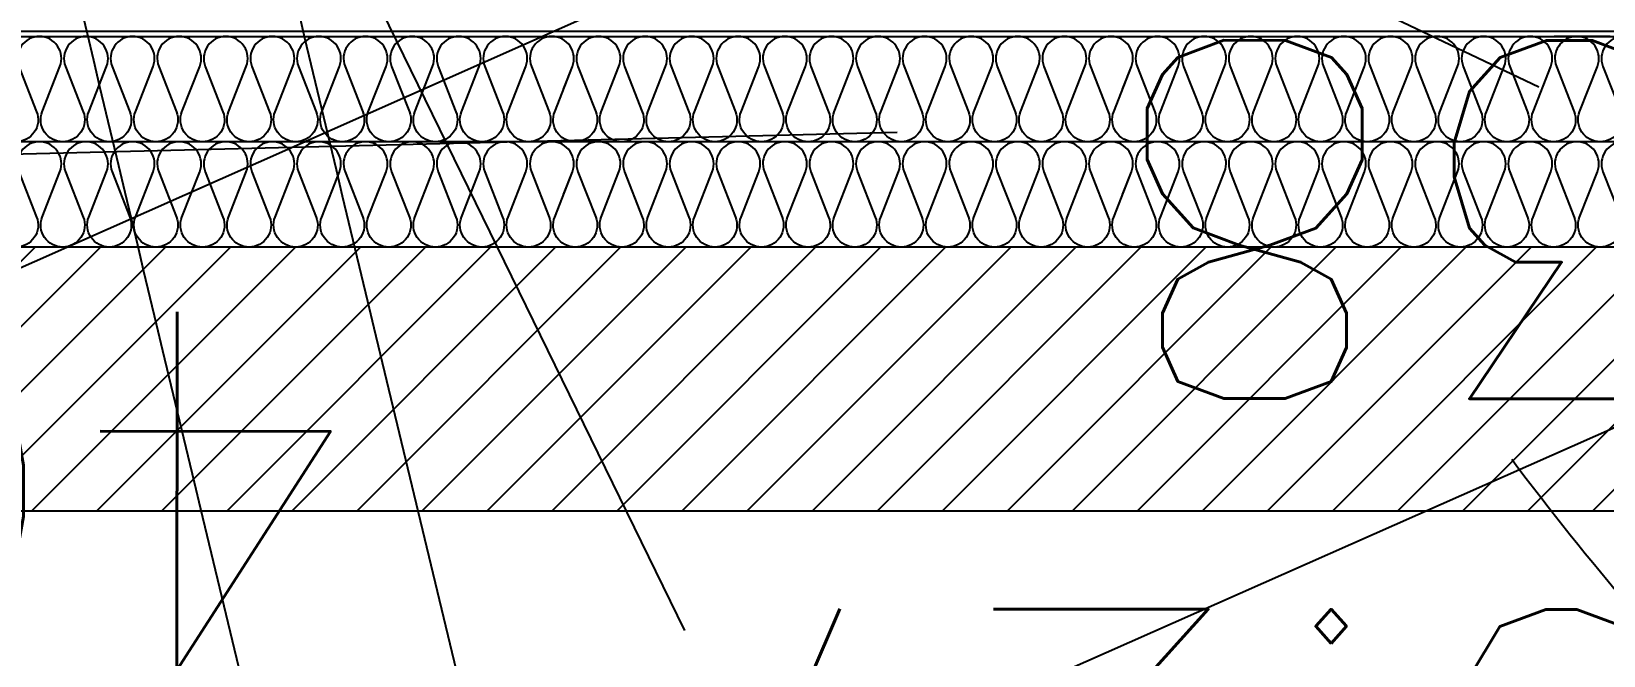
# Model space of a CAD drawing. Extents: x -594 to 29166, y -5797 to 14313.
# Drawn here: x 13388.5 to 13537.7, y 3551.9 to 3611.2 of the extents above; entities that cross this region are included whole.
import ezdxf
from ezdxf.enums import TextEntityAlignment as Align
from ezdxf.lldxf.tags import DXFTag

# ---------------------------------------------------------------- set-up
doc = ezdxf.new("R2010")
doc.units = 0
doc.linetypes.add('Style de ligne -1', pattern=[0.41664, 0.20828, -0.20836])
doc.linetypes.add('Style de ligne -15', pattern=[2.0832800000000002, 1.25, -0.41656, 0.1388600000000001, -0.2778600000000001])
doc.layers.get('0').update_dxf_attribs({"color": 252})
for name, color, linetype in [('A SITE', 252, 'Continuous'), ('B GÈnÈral_Hatch', 252, 'Continuous'), ('B Général', 252, 'Continuous'), ('Fond topo - TAL', 252, 'Continuous'), ('Fond topo - VEG', 252, 'Continuous'), ('Fond topo - Z_500', 252, 'Continuous'), ('prlm-VRD', 252, 'Continuous'), ('SA - béton balayé', 252, 'Continuous'), ('SA - EBC', 252, 'Continuous')]:
    doc.layers.add(name, color=color, linetype=linetype)
for name, color, linetype, plot in [('Fond topo - N', 252, 'Continuous', False), ('Fond topo - NCACHE', 252, 'Continuous', False), ('Fond topo - ZCACHE', 252, 'Continuous', False)]:
    doc.layers.add(name, color=color, linetype=linetype, plot=plot)
doc.layers.add('Fond topo - P', color=252, linetype='Continuous', lineweight=50)
doc.layers.add('Fond topo - VOI', color=252, linetype='Continuous', lineweight=25)
doc.styles.add('SIMPLEX', font='simplex_.ttf', dxfattribs={"height": 1.25})
tags = doc.linetypes.add('L16', pattern=[0.37500001490116125, 0.300000011920929, -0.07500000298023224]).pattern_tags.tags
tags[6:7] = [DXFTag(74, 4), DXFTag(75, 0), DXFTag(340, '0'), DXFTag(46, 0.0), DXFTag(50, 0.0), DXFTag(44, 0.0), DXFTag(45, 0.0)]
tags[4:5] = [DXFTag(74, 4), DXFTag(75, 0), DXFTag(340, '0'), DXFTag(46, 0.0), DXFTag(50, 0.0), DXFTag(44, 0.0), DXFTag(45, 0.0)]
tags = doc.linetypes.add('L8', pattern=[0.22500000894069674, 0.1500000059604645, -0.07500000298023224]).pattern_tags.tags
tags[6:7] = [DXFTag(74, 4), DXFTag(75, 0), DXFTag(340, '0'), DXFTag(46, 0.0), DXFTag(50, 0.0), DXFTag(44, 0.0), DXFTag(45, 0.0)]
tags[4:5] = [DXFTag(74, 4), DXFTag(75, 0), DXFTag(340, '0'), DXFTag(46, 0.0), DXFTag(50, 0.0), DXFTag(44, 0.0), DXFTag(45, 0.0)]

# ---------------------------------------------------------------- blocks, each defined once
blk = doc.blocks.new('B n0.Groupe-151-1')
at = {"layer": 'B Général'}
for p, q in [((124015.600811414, -122356.5256185741), (123609.0800127896, -122356.5256185741)), ((124015.600811414, -122357.0256185741), (123609.0800127896, -122357.0256185741))]:
    blk.add_line(p, q, dxfattribs=at)
at = {"layer": 'B Général', "linetype": 'Style de ligne -1', "ltscale": 25.4}
blk.add_line((124015.7644204434, -122356.9995572518), (123838.7274569053, -122356.9995572518), dxfattribs=at)
at = {"layer": 'B Général', "linetype": 'Continuous'}
blk.add_line((124015.760699782, -122367.0157928509), (123609.0800127896, -122367.0157928509), dxfattribs=at)
at = {"layer": 'B Général', "linetype": 'Continuous', "flags": 128}
for points in [[(123747.10651783, -122361.9995572518), (123747.9475721694, -122359.8530293533, 0.5283351923695654), (123746.0009297534, -122356.9995572518, 0.5283351923728812), (123744.0542873374, -122359.8530293533), (123745.7363960162, -122364.1460851502, -0.5283351923728812), (123743.7897536002, -122366.9995572518, -0.5283351923695654), (123741.8431111842, -122364.1460851502), (123743.525219863, -122359.8530293533, 0.5283351923695654), (123741.578577447, -122356.9995572518, 0.5283351923728812), (123739.631935031, -122359.8530293533), (123741.3140437098, -122364.1460851502, -0.5283351923728812), (123739.3674012938, -122366.9995572518, -0.5283351923695654), (123737.4207588778, -122364.1460851502), (123739.1028675566, -122359.8530293533, 0.5283351923728812), (123737.1562251406, -122356.9995572518, 0.5283351923728812), (123735.2095827246, -122359.8530293533), (123736.8916914035, -122364.1460851502, -0.5283351923728812), (123734.9450489874, -122366.9995572518, -0.5283351923695654), (123732.9984065714, -122364.1460851502), (123734.6805152503, -122359.8530293533, 0.5283351923695654), (123732.7338728342, -122356.9995572518, 0.5283351923728812), (123730.7872304182, -122359.8530293533), (123732.4693390971, -122364.1460851502, -0.5283351923728812), (123730.522696681, -122366.9995572518, -0.5283351923695654), (123728.576054265, -122364.1460851502), (123730.2581629439, -122359.8530293533, 0.5283351923695654), (123728.3115205279, -122356.9995572518, 0.5283351923728812), (123726.3648781118, -122359.8530293533), (123728.0469867907, -122364.1460851502, -0.5283351923728812), (123726.1003443747, -122366.9995572518, -0.5283351923695654), (123724.1537019586, -122364.1460851502), (123725.8358106375, -122359.8530293533, 0.5283351923695654), (123723.8891682215, -122356.9995572518, 0.5283351923728812), (123721.9425258054, -122359.8530293533), (123723.6246344843, -122364.1460851502, -0.5283351923728812), (123721.6779920683, -122366.9995572518, -0.5283351923695654), (123719.7313496522, -122364.1460851502), (123721.4134583311, -122359.8530293533, 0.5283351923695654), (123719.4668159151, -122356.9995572518, 0.5283351923728812), (123717.5201734991, -122359.8530293533), (123719.2022821779, -122364.1460851502, -0.5283351923728812), (123717.2556397619, -122366.9995572518, -0.5283351923695654), (123715.3089973459, -122364.1460851502), (123716.9911060247, -122359.8530293533, 0.5283351923695654), (123715.0444636087, -122356.9995572518, 0.5283351923728812), (123713.0978211927, -122359.8530293533), (123714.7799298715, -122364.1460851502, -0.5283351923728812), (123712.8332874555, -122366.9995572518, -0.5283351923695654), (123710.8866450395, -122364.1460851502), (123712.5687537183, -122359.8530293533, 0.5283351923695654), (123710.6221113023, -122356.9995572518, 0.5283351923728812), (123708.6754688863, -122359.8530293533), (123710.3575775651, -122364.1460851502, -0.5283351923728812), (123708.4109351491, -122366.9995572518, -0.5283351923695654), (123706.4642927331, -122364.1460851502), (123708.1464014119, -122359.8530293533, 0.5283351923695654), (123706.1997589959, -122356.9995572518, 0.5283351923728812), (123704.2531165799, -122359.8530293533), (123705.9352252587, -122364.1460851502, -0.5283351923728812), (123703.9885828427, -122366.9995572518, -0.5283351923728812), (123702.0419404267, -122364.1460851502), (123703.7240491055, -122359.8530293533, 0.5283351923695654), (123701.7774066895, -122356.9995572518, 0.5283351923728812), (123699.8307642735, -122359.8530293533), (123701.5128729523, -122364.1460851502, -0.5283351923728812), (123699.5662305363, -122366.9995572518, -0.5283351923695654), (123697.6195881203, -122364.1460851502), (123699.3016967991, -122359.8530293533, 0.5283351923695654), (123697.3550543831, -122356.9995572518, 0.5283351923728812), (123695.4084119671, -122359.8530293533), (123697.0905206459, -122364.1460851502, -0.5283351923728812), (123695.1438782299, -122366.9995572518, -0.5283351923695654)], [(123800.1747455068, -122361.9995572518), (123801.0157998462, -122359.8530293533, 0.5283351923695654), (123799.0691574301, -122356.9995572518, 0.5283351923728812), (123797.1225150141, -122359.8530293533), (123798.804623693, -122364.1460851502, -0.5283351923728812), (123796.8579812769, -122366.9995572518, -0.5283351923695654), (123794.9113388609, -122364.1460851502), (123796.5934475398, -122359.8530293533, 0.5283351923695654), (123794.6468051237, -122356.9995572518, 0.5283351923728812), (123792.7001627077, -122359.8530293533), (123794.3822713866, -122364.1460851502, -0.5283351923728812), (123792.4356289705, -122366.9995572518, -0.5283351923695654), (123790.4889865545, -122364.1460851502), (123792.1710952334, -122359.8530293533, 0.5283351923695654), (123790.2244528173, -122356.9995572518, 0.5283351923728812), (123788.2778104013, -122359.8530293533), (123789.9599190802, -122364.1460851502, -0.5283351923728812), (123788.0132766641, -122366.9995572518, -0.5283351923695654), (123786.0666342481, -122364.1460851502), (123787.748742927, -122359.8530293533, 0.5283351923695654), (123785.802100511, -122356.9995572518, 0.5283351923728812), (123783.8554580949, -122359.8530293533), (123785.5375667738, -122364.1460851502, -0.5283351923728812), (123783.5909243578, -122366.9995572518, -0.5283351923695654), (123781.6442819417, -122364.1460851502), (123783.3263906206, -122359.8530293533, 0.5283351923695654), (123781.3797482046, -122356.9995572518, 0.5283351923728812), (123779.4331057885, -122359.8530293533), (123781.1152144674, -122364.1460851502, -0.5283351923728812), (123779.1685720514, -122366.9995572518, -0.5283351923695654), (123777.2219296354, -122364.1460851502), (123778.9040383142, -122359.8530293533, 0.5283351923695654), (123776.9573958982, -122356.9995572518, 0.5283351923728812), (123775.0107534822, -122359.8530293533), (123776.692862161, -122364.1460851502, -0.5283351923728812), (123774.746219745, -122366.9995572518, -0.5283351923695654), (123772.799577329, -122364.1460851502), (123774.4816860078, -122359.8530293533, 0.5283351923695654), (123772.5350435918, -122356.9995572518, 0.5283351923728812), (123770.5884011758, -122359.8530293533), (123772.2705098546, -122364.1460851502, -0.5283351923728812), (123770.3238674386, -122366.9995572518, -0.5283351923695654), (123768.3772250226, -122364.1460851502), (123770.0593337014, -122359.8530293533, 0.5283351923695654), (123768.1126912854, -122356.9995572518, 0.5283351923728812), (123766.1660488694, -122359.8530293533), (123767.8481575482, -122364.1460851502, -0.5283351923728812), (123765.9015151322, -122366.9995572518, -0.5283351923695654), (123763.9548727162, -122364.1460851502), (123765.636981395, -122359.8530293533, 0.5283351923695654), (123763.690338979, -122356.9995572518, 0.5283351923728812), (123761.743696563, -122359.8530293533), (123763.4258052418, -122364.1460851502, -0.5283351923728812), (123761.4791628258, -122366.9995572518, -0.5283351923695654), (123759.5325204098, -122364.1460851502), (123761.2146290886, -122359.8530293533, 0.5283351923695654), (123759.2679866726, -122356.9995572518, 0.5283351923728812), (123757.3213442566, -122359.8530293533), (123759.0034529354, -122364.1460851502, -0.5283351923728812), (123757.0568105194, -122366.9995572518, -0.5283351923695654), (123755.1101681034, -122364.1460851502), (123756.7922767822, -122359.8530293533, 0.5283351923728812), (123754.8456343662, -122356.9995572518, 0.5283351923728812), (123752.8989919502, -122359.8530293533), (123754.581100629, -122364.1460851502, -0.5283351923728812), (123752.634458213, -122366.9995572518, -0.5283351923728812), (123750.687815797, -122364.1460851502), (123752.3699244758, -122359.8530293533, 0.5283351923695654), (123750.4232820598, -122356.9995572518, 0.5283351923728812), (123748.4766396438, -122359.8530293533), (123750.1587483226, -122364.1460851502, -0.5283351923728812), (123748.2121059066, -122366.9995572518, -0.5283351923695654), (123746.2654634906, -122364.1460851502), (123747.9475721694, -122359.8530293533, 0.5283351923662496), (123746.0009297534, -122356.9995572518)], [(123847.7150328004, -122356.9995572518, 0.5283351923728812), (123845.7683903844, -122359.8530293533), (123847.4504990633, -122364.1460851502, -0.5283351923728812), (123845.5038566473, -122366.9995572518, -0.5283351923695654), (123843.5572142312, -122364.1460851502), (123845.2393229101, -122359.8530293533, 0.5283351923695654), (123843.2926804941, -122356.9995572518, 0.5283351923728812), (123841.346038078, -122359.8530293533), (123843.0281467569, -122364.1460851502, -0.5283351923728812), (123841.0815043409, -122366.9995572518, -0.5283351923695654), (123839.1348619248, -122364.1460851502), (123840.8169706037, -122359.8530293533, 0.5283351923695654), (123838.8703281877, -122356.9995572518, 0.5283351923728812), (123836.9236857716, -122359.8530293533), (123838.6057944505, -122364.1460851502, -0.5283351923728812), (123836.6591520345, -122366.9995572518, -0.5283351923695654), (123834.7125096184, -122364.1460851502), (123836.3946182973, -122359.8530293533, 0.5283351923695654), (123834.4479758813, -122356.9995572518, 0.5283351923728812), (123832.5013334653, -122359.8530293533), (123834.1834421441, -122364.1460851502, -0.5283351923728812), (123832.2367997281, -122366.9995572518, -0.5283351923695654), (123830.2901573121, -122364.1460851502), (123831.9722659909, -122359.8530293533, 0.5283351923695654), (123830.0256235749, -122356.9995572518, 0.5283351923728812), (123828.0789811589, -122359.8530293533), (123829.7610898377, -122364.1460851502, -0.5283351923728812), (123827.8144474217, -122366.9995572518, -0.5283351923695654), (123825.8678050057, -122364.1460851502), (123827.5499136845, -122359.8530293533, 0.5283351923695654), (123825.6032712685, -122356.9995572518, 0.5283351923728812), (123823.6566288525, -122359.8530293533), (123825.3387375313, -122364.1460851502, -0.5283351923728812), (123823.3920951153, -122366.9995572518, -0.5283351923695654), (123821.4454526993, -122364.1460851502), (123823.1275613781, -122359.8530293533, 0.5283351923695654), (123821.1809189621, -122356.9995572518, 0.5283351923728812), (123819.2342765461, -122359.8530293533), (123820.9163852249, -122364.1460851502, -0.5283351923728812), (123818.9697428089, -122366.9995572518, -0.5283351923728812), (123817.0231003929, -122364.1460851502), (123818.7052090717, -122359.8530293533, 0.5283351923695654), (123816.7585666557, -122356.9995572518, 0.5283351923728812), (123814.8119242397, -122359.8530293533), (123816.4940329185, -122364.1460851502, -0.5283351923728812), (123814.5473905025, -122366.9995572518, -0.5283351923695654), (123812.6007480865, -122364.1460851502), (123814.2828567653, -122359.8530293533, 0.5283351923695654), (123812.3362143493, -122356.9995572518, 0.5283351923728812), (123810.3895719333, -122359.8530293533), (123812.0716806121, -122364.1460851502, -0.5283351923728812), (123810.1250381961, -122366.9995572518, -0.5283351923695654), (123808.1783957801, -122364.1460851502), (123809.8605044589, -122359.8530293533, 0.5283351923695654), (123807.9138620429, -122356.9995572518, 0.5283351923728812), (123805.9672196269, -122359.8530293533), (123807.6493283057, -122364.1460851502, -0.5283351923728812), (123805.7026858897, -122366.9995572518, -0.5283351923695654), (123803.7560434737, -122364.1460851502), (123805.4381521525, -122359.8530293533, 0.5283351923695654), (123803.4915097365, -122356.9995572518, 0.5283351923728812), (123801.5448673205, -122359.8530293533), (123803.2269759994, -122364.1460851502, -0.5283351923728812), (123801.2803335833, -122366.9995572518, -0.5283351923695654), (123799.3336911673, -122364.1460851502), (123801.0157998462, -122359.8530293533, 0.5283351923695654), (123799.0691574301, -122356.9995572518)], [(123747.10651783, -122371.9995572518), (123747.9475721694, -122369.8530293533, 0.5283351923695654), (123746.0009297534, -122366.9995572518, 0.5283351923728812), (123744.0542873374, -122369.8530293533), (123745.7363960162, -122374.1460851502, -0.5283351923728812), (123743.7897536002, -122376.9995572518, -0.5283351923695654), (123741.8431111842, -122374.1460851502), (123743.525219863, -122369.8530293533, 0.5283351923695654), (123741.578577447, -122366.9995572518, 0.5283351923728812), (123739.631935031, -122369.8530293533), (123741.3140437098, -122374.1460851502, -0.5283351923728812), (123739.3674012938, -122376.9995572518, -0.5283351923695654), (123737.4207588778, -122374.1460851502), (123739.1028675566, -122369.8530293533, 0.5283351923728812), (123737.1562251406, -122366.9995572518, 0.5283351923728812), (123735.2095827246, -122369.8530293533), (123736.8916914035, -122374.1460851502, -0.5283351923728812), (123734.9450489874, -122376.9995572518, -0.5283351923695654), (123732.9984065714, -122374.1460851502), (123734.6805152503, -122369.8530293533, 0.5283351923695654), (123732.7338728342, -122366.9995572518, 0.5283351923728812), (123730.7872304182, -122369.8530293533), (123732.4693390971, -122374.1460851502, -0.5283351923728812), (123730.522696681, -122376.9995572518, -0.5283351923695654), (123728.576054265, -122374.1460851502), (123730.2581629439, -122369.8530293533, 0.5283351923695654), (123728.3115205279, -122366.9995572518, 0.5283351923728812), (123726.3648781118, -122369.8530293533), (123728.0469867907, -122374.1460851502, -0.5283351923728812), (123726.1003443747, -122376.9995572518, -0.5283351923695654), (123724.1537019586, -122374.1460851502), (123725.8358106375, -122369.8530293533, 0.5283351923695654), (123723.8891682215, -122366.9995572518, 0.5283351923728812), (123721.9425258054, -122369.8530293533), (123723.6246344843, -122374.1460851502, -0.5283351923728812), (123721.6779920683, -122376.9995572518, -0.5283351923695654), (123719.7313496522, -122374.1460851502), (123721.4134583311, -122369.8530293533, 0.5283351923695654), (123719.4668159151, -122366.9995572518, 0.5283351923728812), (123717.5201734991, -122369.8530293533), (123719.2022821779, -122374.1460851502, -0.5283351923728812), (123717.2556397619, -122376.9995572518, -0.5283351923695654), (123715.3089973459, -122374.1460851502), (123716.9911060247, -122369.8530293533, 0.5283351923695654), (123715.0444636087, -122366.9995572518, 0.5283351923728812), (123713.0978211927, -122369.8530293533), (123714.7799298715, -122374.1460851502, -0.5283351923728812), (123712.8332874555, -122376.9995572518, -0.5283351923695654), (123710.8866450395, -122374.1460851502), (123712.5687537183, -122369.8530293533, 0.5283351923695654), (123710.6221113023, -122366.9995572518, 0.5283351923728812), (123708.6754688863, -122369.8530293533), (123710.3575775651, -122374.1460851502, -0.5283351923728812), (123708.4109351491, -122376.9995572518, -0.5283351923695654), (123706.4642927331, -122374.1460851502), (123708.1464014119, -122369.8530293533, 0.5283351923695654), (123706.1997589959, -122366.9995572518, 0.5283351923728812), (123704.2531165799, -122369.8530293533), (123705.9352252587, -122374.1460851502, -0.5283351923728812), (123703.9885828427, -122376.9995572518, -0.5283351923728812), (123702.0419404267, -122374.1460851502), (123703.7240491055, -122369.8530293533, 0.5283351923695654), (123701.7774066895, -122366.9995572518, 0.5283351923728812), (123699.8307642735, -122369.8530293533), (123701.5128729523, -122374.1460851502, -0.5283351923728812), (123699.5662305363, -122376.9995572518, -0.5283351923695654), (123697.6195881203, -122374.1460851502), (123699.3016967991, -122369.8530293533, 0.5283351923695654), (123697.3550543831, -122366.9995572518, 0.5283351923728812), (123695.4084119671, -122369.8530293533), (123697.0905206459, -122374.1460851502, -0.5283351923728812), (123695.1438782299, -122376.9995572518, -0.5283351923695654)], [(123800.1747455068, -122371.9995572518), (123801.0157998462, -122369.8530293533, 0.5283351923695654), (123799.0691574301, -122366.9995572518, 0.5283351923728812), (123797.1225150141, -122369.8530293533), (123798.804623693, -122374.1460851502, -0.5283351923728812), (123796.8579812769, -122376.9995572518, -0.5283351923695654), (123794.9113388609, -122374.1460851502), (123796.5934475398, -122369.8530293533, 0.5283351923695654), (123794.6468051237, -122366.9995572518, 0.5283351923728812), (123792.7001627077, -122369.8530293533), (123794.3822713866, -122374.1460851502, -0.5283351923728812), (123792.4356289705, -122376.9995572518, -0.5283351923695654), (123790.4889865545, -122374.1460851502), (123792.1710952334, -122369.8530293533, 0.5283351923695654), (123790.2244528173, -122366.9995572518, 0.5283351923728812), (123788.2778104013, -122369.8530293533), (123789.9599190802, -122374.1460851502, -0.5283351923728812), (123788.0132766641, -122376.9995572518, -0.5283351923695654), (123786.0666342481, -122374.1460851502), (123787.748742927, -122369.8530293533, 0.5283351923695654), (123785.802100511, -122366.9995572518, 0.5283351923728812), (123783.8554580949, -122369.8530293533), (123785.5375667738, -122374.1460851502, -0.5283351923728812), (123783.5909243578, -122376.9995572518, -0.5283351923695654), (123781.6442819417, -122374.1460851502), (123783.3263906206, -122369.8530293533, 0.5283351923695654), (123781.3797482046, -122366.9995572518, 0.5283351923728812), (123779.4331057885, -122369.8530293533), (123781.1152144674, -122374.1460851502, -0.5283351923728812), (123779.1685720514, -122376.9995572518, -0.5283351923695654), (123777.2219296354, -122374.1460851502), (123778.9040383142, -122369.8530293533, 0.5283351923695654), (123776.9573958982, -122366.9995572518, 0.5283351923728812), (123775.0107534822, -122369.8530293533), (123776.692862161, -122374.1460851502, -0.5283351923728812), (123774.746219745, -122376.9995572518, -0.5283351923695654), (123772.799577329, -122374.1460851502), (123774.4816860078, -122369.8530293533, 0.5283351923695654), (123772.5350435918, -122366.9995572518, 0.5283351923728812), (123770.5884011758, -122369.8530293533), (123772.2705098546, -122374.1460851502, -0.5283351923728812), (123770.3238674386, -122376.9995572518, -0.5283351923695654), (123768.3772250226, -122374.1460851502), (123770.0593337014, -122369.8530293533, 0.5283351923695654), (123768.1126912854, -122366.9995572518, 0.5283351923728812), (123766.1660488694, -122369.8530293533), (123767.8481575482, -122374.1460851502, -0.5283351923728812), (123765.9015151322, -122376.9995572518, -0.5283351923695654), (123763.9548727162, -122374.1460851502), (123765.636981395, -122369.8530293533, 0.5283351923695654), (123763.690338979, -122366.9995572518, 0.5283351923728812), (123761.743696563, -122369.8530293533), (123763.4258052418, -122374.1460851502, -0.5283351923728812), (123761.4791628258, -122376.9995572518, -0.5283351923695654), (123759.5325204098, -122374.1460851502), (123761.2146290886, -122369.8530293533, 0.5283351923695654), (123759.2679866726, -122366.9995572518, 0.5283351923728812), (123757.3213442566, -122369.8530293533), (123759.0034529354, -122374.1460851502, -0.5283351923728812), (123757.0568105194, -122376.9995572518, -0.5283351923695654), (123755.1101681034, -122374.1460851502), (123756.7922767822, -122369.8530293533, 0.5283351923728812), (123754.8456343662, -122366.9995572518, 0.5283351923728812), (123752.8989919502, -122369.8530293533), (123754.581100629, -122374.1460851502, -0.5283351923728812), (123752.634458213, -122376.9995572518, -0.5283351923728812), (123750.687815797, -122374.1460851502), (123752.3699244758, -122369.8530293533, 0.5283351923695654), (123750.4232820598, -122366.9995572518, 0.5283351923728812), (123748.4766396438, -122369.8530293533), (123750.1587483226, -122374.1460851502, -0.5283351923728812), (123748.2121059066, -122376.9995572518, -0.5283351923695654), (123746.2654634906, -122374.1460851502), (123747.9475721694, -122369.8530293533, 0.5283351923662496), (123746.0009297534, -122366.9995572518)], [(123847.7150328004, -122366.9995572518, 0.5283351923728812), (123845.7683903844, -122369.8530293533), (123847.4504990633, -122374.1460851502, -0.5283351923728812), (123845.5038566473, -122376.9995572518, -0.5283351923695654), (123843.5572142312, -122374.1460851502), (123845.2393229101, -122369.8530293533, 0.5283351923695654), (123843.2926804941, -122366.9995572518, 0.5283351923728812), (123841.346038078, -122369.8530293533), (123843.0281467569, -122374.1460851502, -0.5283351923728812), (123841.0815043409, -122376.9995572518, -0.5283351923695654), (123839.1348619248, -122374.1460851502), (123840.8169706037, -122369.8530293533, 0.5283351923695654), (123838.8703281877, -122366.9995572518, 0.5283351923728812), (123836.9236857716, -122369.8530293533), (123838.6057944505, -122374.1460851502, -0.5283351923728812), (123836.6591520345, -122376.9995572518, -0.5283351923695654), (123834.7125096184, -122374.1460851502), (123836.3946182973, -122369.8530293533, 0.5283351923695654), (123834.4479758813, -122366.9995572518, 0.5283351923728812), (123832.5013334653, -122369.8530293533), (123834.1834421441, -122374.1460851502, -0.5283351923728812), (123832.2367997281, -122376.9995572518, -0.5283351923695654), (123830.2901573121, -122374.1460851502), (123831.9722659909, -122369.8530293533, 0.5283351923695654), (123830.0256235749, -122366.9995572518, 0.5283351923728812), (123828.0789811589, -122369.8530293533), (123829.7610898377, -122374.1460851502, -0.5283351923728812), (123827.8144474217, -122376.9995572518, -0.5283351923695654), (123825.8678050057, -122374.1460851502), (123827.5499136845, -122369.8530293533, 0.5283351923695654), (123825.6032712685, -122366.9995572518, 0.5283351923728812), (123823.6566288525, -122369.8530293533), (123825.3387375313, -122374.1460851502, -0.5283351923728812), (123823.3920951153, -122376.9995572518, -0.5283351923695654), (123821.4454526993, -122374.1460851502), (123823.1275613781, -122369.8530293533, 0.5283351923695654), (123821.1809189621, -122366.9995572518, 0.5283351923728812), (123819.2342765461, -122369.8530293533), (123820.9163852249, -122374.1460851502, -0.5283351923728812), (123818.9697428089, -122376.9995572518, -0.5283351923728812), (123817.0231003929, -122374.1460851502), (123818.7052090717, -122369.8530293533, 0.5283351923695654), (123816.7585666557, -122366.9995572518, 0.5283351923728812), (123814.8119242397, -122369.8530293533), (123816.4940329185, -122374.1460851502, -0.5283351923728812), (123814.5473905025, -122376.9995572518, -0.5283351923695654), (123812.6007480865, -122374.1460851502), (123814.2828567653, -122369.8530293533, 0.5283351923695654), (123812.3362143493, -122366.9995572518, 0.5283351923728812), (123810.3895719333, -122369.8530293533), (123812.0716806121, -122374.1460851502, -0.5283351923728812), (123810.1250381961, -122376.9995572518, -0.5283351923695654), (123808.1783957801, -122374.1460851502), (123809.8605044589, -122369.8530293533, 0.5283351923695654), (123807.9138620429, -122366.9995572518, 0.5283351923728812), (123805.9672196269, -122369.8530293533), (123807.6493283057, -122374.1460851502, -0.5283351923728812), (123805.7026858897, -122376.9995572518, -0.5283351923695654), (123803.7560434737, -122374.1460851502), (123805.4381521525, -122369.8530293533, 0.5283351923695654), (123803.4915097365, -122366.9995572518, 0.5283351923728812), (123801.5448673205, -122369.8530293533), (123803.2269759994, -122374.1460851502, -0.5283351923728812), (123801.2803335833, -122376.9995572518, -0.5283351923695654), (123799.3336911673, -122374.1460851502), (123801.0157998462, -122369.8530293533, 0.5283351923695654), (123799.0691574301, -122366.9995572518)]]:
    blk.add_lwpolyline(points, format="xyb", dxfattribs=at)
blk = doc.blocks.new('A 90.PTOPO')
at = {"layer": 'Fond topo - NCACHE', "style": 'SIMPLEX'}
blk.add_attdef('MAT', text='', height=0.34, dxfattribs=at).set_placement((0.09999999986030161, -0.09999999962747097), align=Align.TOP_LEFT)
at = {"layer": 'Fond topo - ZCACHE', "style": 'SIMPLEX'}
blk.add_attdef('ALT', (0.09999999986030161, 0.09999999962747097), '', height=0.34, dxfattribs=at)
blk = doc.blocks.new('A 90.VEG12')
at = {"ltscale": 2}
for p, q in [((-0.158788295, 0.086017079), (-0.245985314, 0.284587218)), ((-0.05229389700000003, 0.02983962500000001), (-0.383643778, 0.204631851)), ((-0.09359106700000003, -0.049762263), (-0.2956446150000001, -0.04653133200000001))]:
    blk.add_line(p, q, dxfattribs=at)
blk.add_arc((0, 0), 0.496982058, 34.61538499867542, 48.46153799321151, dxfattribs=at)
blk = doc.blocks.new('A$C380262B1')
at = {"layer": 'SA - béton balayé'}
h = blk.add_hatch(dxfattribs=at)
h.set_pattern_fill('BETON_BALAYE', color=256, scale=50, angle=-20.82846392552948, style=0, pattern_type=2)
h.set_pattern_definition([(339.1715360744705, (-355966725.0913794, -417896002.4038396), (120.5899727452301, 7.619611099305162), [750, -100, 250, -50]), (339.1715360744705, (-355966654.0479279, -417896002.6831044), (-23.08696394935313, 79.93273481872912), [150, -16.5, 300, -37.5]), (339.1715360744705, (-355966686.6133692, -417895971.5705341), (254.9204179624569, -61.13779932125717), [400, -70, 200, -50])])
h.paths.add_polyline_path([(1873.113977955654, -1045.302820485085), (1723.694125330076, -1045.058329775929), (1723.307328578085, -925.0544283539057), (2345.532266516238, -924.7764729894698), (2345.145130297169, -964.4988502375782), (3017.950370302424, -1034.733838774264), (4386.429105047137, -1035.296649020165, 0.4554572218905719), (4485.51508099772, -921.50833401829, -0.01964105558483272), (4467.221169918776, -749.9391863122582), (4481.542929168791, 248.8766504451632, 0.1673816827692034), (4271.636023558676, 941.6985101997852, -0.1543094570110363), (3947.719518048689, 1816.496034897864), (3948.121993010864, 2223.469870258123), (4228.121712291613, 2223.073383234441), (4227.560372790322, 1826.65438670665, 0.1545072172811908), (4495.384320942685, 1110.103053227067, -0.1683812778433724), (4761.346017243341, 238.37751140818), (4744.886533962563, -628.3880593255162, 0.0517561400087343), (4870.208288822323, -1347.367929667234, 0.07683847701793518), (5066.27194066532, -1775.590235739946, 0.01799232693758742), (5358.835439849645, -2186.503778491169), (5613.365647150204, -2444.26066800952), (5515.134513610974, -2706.88981320709, -0.1699699658030997), (4566.215102141723, -1299.586025625467, 0.3336449647308316), (4374.211731227115, -1155.291634611785), (3011.679256986827, -1154.731269739568), (2987.463968060911, -1152.203405182809), (2588.298533950001, -2690.259298682213), (2395.835024816915, -3771.221282333136, 0.4142135626327677), (2476.75752537325, -3887.20209505409), (2969.033070793375, -3974.850948899984), (2947.999150305986, -4092.993126623333), (2455.722538055852, -4005.344082973897, -0.4142135620652547), (2277.693036897108, -3750.186295062304), (2470.928195118904, -2664.89038169384), (2866.758767655119, -1139.602836966515)])
at = {"layer": 'SA - EBC'}
h = blk.add_hatch(dxfattribs=at)
h.set_pattern_fill('_USER', color=256, scale=75, angle=-335.8284639255295, style=0, pattern_type=0)
h.set_pattern_definition([(24.17153607447054, (-355966725.0913794, -417896002.4038396), (-30.71023888770651, 68.42427367140989), [])])
h.paths.add_polyline_path([(9533.967289561406, -8391.022676602006), (7823.560263682157, -8197.032719478011), (7677.26634000428, -8624.200356937945), (6795.644808141515, -8561.406107898802), (5968.179506575689, -8295.55842038244), (5307.727831928059, -7899.99740216881, -0.3248648439675891), (5215.66356504336, -6186.960641667247, -0.2814891280233847), (6034.588919347152, -5793.906059488654), (6977.488194359466, -5966.359615046531, 0.1695292869953866), (8622.524935239926, -5863.042801246047, 0.3340686001642133), (8902.106720628217, -5382.998490706086, 0.09326601099187866), (8620.675744628534, -4484.154293872416, 0.153138720952933), (7983.041431754827, -3856.574170198292), (6774.001917056739, -3250.65084323287), (5737.27900213562, -2651.023222506046, -0.1642525569746835), (4858.435642998666, -1650.659172795713), (4817.150435736403, -1198.612694069743), (4848.756969021633, -647.3217743448913), (5422.659926814958, 1808.548009581864, 0.4390366150430304), (6435.564773995429, 2874.098786618561, -0.09336270403907257), (6508.739385334775, 3486.828686110675, 0.1042719612268155), (6540.439700800925, 3811.755312792957), (6460.564939025789, 4655.403570830822), (7373.38954936713, 4920.791836176068), (7554.008261486888, 4259.8578767851), (7298.873095074669, 4188.137014396489), (7509.021686343476, 3441.03382807225, -0.2009829630450486), (7456.712778378278, 3016.095944307745), (7105.68882166408, 2168.347155954689), (7082.51023539342, 1970.99042609334), (7207.488740049303, 1059.89730162546), (7767.198439734057, -779.9824859946966), (8823.304629139602, -984.4878826290369, 0.1214178809896852), (9894.772318005562, -3098.331943433732, 0.01018302281994621), (10254.53238859773, -3499.40192066133), (9617.819940159097, -3345.007801242173), (9300.242931814864, -4358.367580920458), (9996.567213023081, -4620.499769318849), (9784.691719617695, -7276.41688529402), (9646.94292745553, -8212.627615593374)])
at = {"layer": 'Fond topo - TAL', "linetype": 'L8', "ltscale": 2, "flags": 128}
blk.add_lwpolyline([(5205.937368283048, 750.0820459797978, 0.001164838968751395), (5278.977398714051, 432.2940057143569, 0.002306011098395101), (5317.01750359498, 271.8948707915843, 0.0003060880427634036), (5449.896251037717, -275.6433725357056, 0.003733443309130319), (5461.225120723248, -320.7323646172881, 0.02303033537768723), (5525.319082802162, -528.166111279279, 0.01069699115838556), (5691.911232238635, -961.3684616982937, 0.003771884424086066), (5709.500161511824, -1003.431219421327, 0.001382538214981839), (5758.38501737453, -1117.031494993716, 0.03661887789284379), (5957.885807240382, -1498.056274838746, 0.03752440099679374), (6205.448941607028, -1837.196699343622, 0.04028550190851635), (6451.502227922902, -2082.904460746795, 0.04917095924580399), (6686.922064470127, -2246.013048756868, 0.006033711204905718), (6822.157270042226, -2319.117279909551, 0.002063562969709008), (7219.866421166807, -2525.856100022793, 0.007761415611758534), (7381.736469687894, -2606.000236514956, 0.004421614268413964), (7666.724392818287, -2738.557008188218), (7960.304197249934, -2909.094837494195)], format="xyb", dxfattribs=at)
at = {"layer": 'Fond topo - VOI', "linetype": 'L16', "ltscale": 2, "flags": 128}
blk.add_lwpolyline([(5225.43954201974, 754.5165942981839, 0.00116483880797662), (5298.458698764443, 436.8193732574582, 0.002306011182776433), (5336.456233309582, 276.5997398644686, 0.0003060878564784329), (5469.329205621034, -270.9147073328495, 0.003733440487316977), (5480.585294729099, -315.7140320166945, 0.02303033540982148), (5544.135634880513, -521.3883996941149, 0.01069699115751624), (5710.42065853253, -953.7921075709164, 0.003771883424577017), (5727.893177466467, -995.5764777958393, 0.001382537500526071), (5776.734314719215, -1109.075158648193, 0.03661887814454393), (5974.878058070317, -1487.508127186447, 0.03752440110708656), (6220.673739444464, -1824.227291718125, 0.04028550176440735), (6464.450227888301, -2067.661452759057, 0.04917095898867555), (6696.644432889298, -2228.535189852118, 0.006033710847697392), (6831.455027591437, -2301.409888826311, 0.002063563105577488), (7229.017702722922, -2508.072567172348, 0.007761416038727673), (7390.331339929253, -2587.941216677427, 0.004435667204064966), (7675.906978966668, -2720.761590451002), (7973.655408108607, -2893.720936030149), (8098.612712789327, -3052.469847723842)], format="xyb", dxfattribs=at)
at = {"layer": 'Fond topo - P', "ltscale": 2}
ref = blk.add_blockref('A 90.PTOPO', (5521.804238390177, 302.3227220401168), dxfattribs=dict(at, xscale=100, yscale=100, zscale=100, rotation=179.9607580165254))
ref.add_attrib('MAT', '4038', dxfattribs={"layer": 'Fond topo - N', "color": 0, "ltscale": 2, "height": 34, "rotation": 179.9607579854925, "style": 'SIMPLEX'}).set_placement((5511.811089748517, 312.3295687139034), align=Align.TOP_LEFT)
ref.add_attrib('ALT', '200.27', (5511.797391669825, 292.3295734450221), dxfattribs={"layer": 'Fond topo - Z_500', "color": 0, "ltscale": 2, "height": 34, "rotation": 179.9607579854925, "style": 'SIMPLEX'})
ref = blk.add_blockref('A 90.PTOPO', (5336.456233309582, 276.5997398644686), dxfattribs=dict(at, xscale=100, yscale=100, zscale=100, rotation=179.9607580165254))
ref.add_attrib('MAT', '4030', dxfattribs={"layer": 'Fond topo - N', "color": 0, "ltscale": 2, "height": 34, "rotation": 179.9607579854925, "style": 'SIMPLEX'}).set_placement((5326.463084714487, 286.6065865382552), align=Align.TOP_LEFT)
at = {"layer": 'Fond topo - VEG', "ltscale": 2, "xscale": 603.8399999999998, "yscale": 603.8399999999998, "zscale": 100, "rotation": 182.3278434684567}
for p in [(5674.074351415038, 486.9938150048256), (5200.323932571337, 456.0334606096148), (5198.661068407819, 302.3562938906252)]:
    blk.add_blockref('A 90.VEG12', p, dxfattribs=at)

msp = doc.modelspace()

# ---------------------------------------------------------------- hatches: boundary and pattern name
at = {"layer": 'B GÈnÈral_Hatch', "linetype": 'Continuous'}
h = msp.add_hatch(dxfattribs=at)
h.set_pattern_fill('45_0_15_52', color=256, style=0, pattern_type=2)
h.set_pattern_definition([(45, (-110308.0947783708, 125967.7141044684), (3.527777774492279, -2.645833334565396), [])])
h.paths.add_polyline_path([(13717.66614354571, 3625.714547216674), (13707.68654367625, 3625.714547216674), (13707.68250377265, 3590.696481138279), (13457.60175668774, 3590.69648113825), (13457.60175668774, 3590.71454721663), (13385.25371322101, 3590.71454721663), (13385.25371322101, 3590.696481138279), (13300.98523441884, 3590.696481138279), (13300.98523441887, 3565.69648113825), (13717.70926874684, 3565.69648113825)])

# ---------------------------------------------------------------- linework, layer by layer
at = {"layer": 'A SITE', "linetype": 'Style de ligne -15', "lineweight": 50, "ltscale": 25.4}
msp.add_open_spline([(4176.460323989, 5442.268083721201), (4369.671814654253, 5480.305082514233), (4562.883305319505, 5518.342081307264), (4903.035870079556, 5519.770962749722), (5243.188434839607, 5521.199844192178), (5979.862232432676, 5524.644192387673), (6716.536030025745, 5528.088540583168), (7278.196035443951, 5527.680984529125), (7839.856040862154, 5527.273428475082), (8021.33605249903, 5527.04436151977), (8202.816064135908, 5526.815294564457), (8808.175518535207, 5525.355672830381), (9413.534972934507, 5523.896051096305), (10716.35055125782, 5525.292875773189), (12019.16612958114, 5526.689700450073), (12242.59736941556, 5526.219074095052), (12466.02860924998, 5525.748447740031), (12816.58825669966, 5520.962446153984), (13167.14790414932, 5516.176444567938), (13202.67334411069, 5616.323253230989), (13238.19878407206, 5716.470061894041), (13267.88797985007, 5802.201202280354), (13297.57717562809, 5887.932342666667), (13327.26637146807, 5973.663483182873), (13356.95556730804, 6059.39462369908), (13408.40586833479, 6207.963585019167), (13459.85616936153, 6356.532546339254), (13477.00626972637, 6406.055533505653), (13494.1563700912, 6455.578520672052), (13528.56424594086, 6560.211756405557), (13562.97212179051, 6664.844992139062), (13573.34426940263, 6696.386357049848), (13583.71641701474, 6727.927721960633), (13599.14459516289, 6774.844311820367), (13614.57277331104, 6821.7609016801), (13678.89845151418, 7117.445058481407), (13743.22412971732, 7413.129215282714), (13957.44417426001, 7453.649993311512), (14171.6642188027, 7494.17077134031), (14164.33110006091, 7534.454284825461), (14156.99798131911, 7574.737798310613), (14190.69856097776, 7584.1885789299), (14224.3991406364, 7593.639359549188), (14227.54598275065, 7586.876309721521), (14230.6928248649, 7580.113259893854), (14293.31613396937, 7599.075882379029), (14355.93944307384, 7618.038504864206), (14360.33627129155, 7603.518153668139), (14364.73309950925, 7588.997802472074), (14537.19463817218, 7591.452871283189), (14709.72105367121, 7640.318572682433), (14664.80085229129, 7789.364483691123), (14619.88065091136, 7938.410394699813), (15047.10136485209, 8062.384212492531), (15474.32207879282, 8186.35803028525), (15686.72011032906, 8247.99634733282), (15899.1181418653, 8309.634664380394), (15904.18095425764, 8311.16615035549), (15909.24376664999, 8312.697636330588), (15908.24632720474, 8315.994988719141), (15907.24888775948, 8319.292341107695), (17672.66370066847, 8849.18489157519), (19438.07851357746, 9379.077442042686), (19648.94625719312, 9442.84166650947), (19859.81400080878, 9506.605890976254), (20255.34999765514, 9309.740046358256), (20650.88599450151, 9112.87420174026), (20960.83037043088, 8222.925854629979), (21270.77474636025, 7332.977507519699), (21180.20482578994, 7304.155253916865), (21089.63490521962, 7275.333000314032), (21163.08192130905, 7017.583632131451), (21236.52893739848, 6759.834263948869), (21251.59096196499, 6763.900398713808), (21266.65298653151, 6767.966533478745), (21275.66331628615, 6734.589920389879), (21284.67364604079, 6701.213307301014), (21269.90174220742, 6697.225493309333), (21255.12983837404, 6693.237679317652), (21270.02909754186, 6638.046934804524), (21284.92835670968, 6582.856190291396), (21291.18791271421, 6584.546016145794), (21297.44746871873, 6586.235842000193), (21305.99505503359, 6495.045994312171), (21402.88127022713, 6506.77370062368), (21487.34614140726, 6527.117243858374), (21571.8110125874, 6547.460787093069), (21569.54090915693, 6559.077459708715), (21567.27080572647, 6570.694132324361), (21604.9826147757, 6578.638180696444), (21642.69442382495, 6586.582229068526), (21649.99092684802, 6549.24424479024), (21657.28742987109, 6511.906260511954), (21652.49321263043, 6510.896351562153), (21647.69899538977, 6509.88644261235), (21807.59759874861, 5746.171790918018), (21967.49620210746, 4982.457139223686), (21977.29087856582, 4938.619647976331), (21987.08555502418, 4894.782156728977), (22015.77968985148, 4743.897667099305), (22044.47382467878, 4593.013177469635), (22063.49845796792, 4473.15386370534), (22082.52309125707, 4353.294549941044), (22101.17758034708, 4237.725041504161), (22119.8320694371, 4122.155533067276), (22124.34521501322, 4087.383801149612), (22128.85836058934, 4052.612069231947), (22138.67043277023, 3933.294823616047), (22148.48250495112, 3813.977578000148), (22152.89930715496, 3687.239417307076), (22157.31610935879, 3560.501256614004), (22156.076484195, 3368.858372212821), (22154.83685903121, 3177.215487811639), (22152.19921093334, 3078.786779554529), (22149.56156283546, 2980.358071297419), (22145.45597761818, 2863.604543402881), (22141.35039240089, 2746.851015508344), (22132.84957172425, 2586.184714510545), (22124.3487510476, 2425.518413512747), (22087.73229281092, 1950.645502867765), (22051.11583457425, 1475.772592222784), (21993.93267188069, 847.2728484507301), (21936.74950918714, 218.7731046786765), (21915.72911809816, 183.1543716948916), (21894.70872700917, 147.5356387111067), (21213.22959377029, 141.5663173796755), (20531.75046053142, 135.5969960482442), (20529.70391122794, 160.0584829811443), (20527.65736192447, 184.5199699140445), (20322.85211202239, 176.690893984845), (20118.04686212031, 168.8618180556456), (19882.16605612223, 159.8448189737624), (19646.28525012414, 150.8278198918793), (19256.88795437214, 145.1817412266304), (18867.49065862014, 139.5356625613815), (18773.40076004949, -158.0539794890239), (18679.31086147885, -455.6436215394293), (18604.52972435834, -1398.2892427307), (18529.74858723784, -2340.934863921971), (18635.05281645298, -2777.584667182492), (18740.3570456681, -3214.234470443014), (18588.75649128179, -3295.852804806581), (18437.15593689547, -3377.471139170148), (18384.51067286626, -3407.386502780186), (18331.86540883705, -3437.301866390224), (18280.61346701965, -3484.555506740129), (18229.36152520225, -3531.809147090034), (18125.26721579346, -3688.348619902795), (18021.17290638468, -3844.888092715555), (17973.14358509049, -3961.195121001385), (17925.1142637963, -4077.502149287216), (17903.6595444782, -4188.267269896076), (17882.2048251601, -4299.032390504935), (17853.8311819437, -4428.724102620885), (17825.4575387273, -4558.415814736834), (17795.32097892486, -4816.051617467339), (17765.18441912243, -5073.687420197844), (17828.42555699479, -5320.211674328882), (17891.66669486716, -5566.73592845992), (16164.83861855822, -5333.520038808841), (14438.01054224929, -5100.304149157763), (14043.04613360993, -5030.62411782032), (13648.08172497056, -4960.944086482877), (13506.14388269963, -4936.078551666066), (13364.20604042869, -4911.213016849256), (13220.84792956359, -4883.357134984888), (13077.48981869849, -4855.501253120519), (12791.93663099906, -4799.706438058725), (12506.38344329963, -4743.911622996931), (12128.34885504419, -4679.679125337937), (11750.31426678875, -4615.446627678944), (11530.96657057306, -4571.296341279807), (11311.61887435737, -4527.14605488067), (10549.50275420606, -4375.436976027418), (9787.386634054754, -4223.727897174167), (9847.497623255429, -3981.593318758593), (9907.608612456102, -3739.45874034302), (9806.224612371345, -3461.390401503092), (9704.840612286585, -3183.322062663164), (9715.186505392605, -3083.78428544866), (9725.532398498623, -2984.246508234157), (9824.047302511954, -2441.958219058206), (9922.562206525283, -1899.669929882255), (9651.720328772337, -1701.166952330637), (9380.878451019391, -1502.663974779018), (9447.608481402609, -1104.824686992503), (9514.338511785827, -706.9853992059885), (9834.997575414756, -611.0330797781556), (10155.65663904368, -515.0807603503229), (10247.11430860766, 11.58272047775972), (10338.57197817164, 538.2462013058423), (10143.19891171326, 564.034399210519), (9947.825845254876, 589.8225971151958), (9948.480143309253, 594.7796016490087), (9949.134441363629, 599.7366061828216), (9614.749591614567, 638.6852105942904), (9280.364741865505, 677.6338150057593), (8737.858740855809, 744.5739853015723), (8195.352739846112, 811.5141555973853), (7103.907474774716, 948.2615167649813), (6012.462209703319, 1085.008877932577), (5516.206690876444, 1145.917004896744), (5019.951172049568, 1206.825131860911), (4567.056891918675, 1262.264872866837), (4114.162611787784, 1317.704613872763), (4102.179930818145, 1307.408669484968), (4090.197249848507, 1297.112725097174), (3869.943570597327, 1322.109522471705), (3649.689891346147, 1347.106319846236), (3455.220307945352, 1370.40469088167), (3260.750724544557, 1393.703061917104), (3258.524318804017, 1373.559348491966), (3256.297913063478, 1353.415635066829), (2884.9618248586, 1399.247563906887), (2513.625736653723, 1445.079492746946), (2816.188598448748, 2481.82475935111), (3118.751460243772, 3518.570025955275), (3122.582998515823, 3517.421165562354), (3126.414536787875, 3516.272305169434), (3182.802811835182, 3704.331784302535), (3239.191086882488, 3892.391263435636), (3244.935288008489, 3911.548615905299), (3250.679489134491, 3930.705968374963), (3342.692954312362, 4248.16559893286), (3434.706419490234, 4565.625229490758), (3504.836904109278, 4748.284544670305), (3574.967388728322, 4930.943859849853), (3700.502833669992, 5086.55402693077), (3826.038278611662, 5242.164194011688), (4001.249301300331, 5342.216138866444), (4176.460323989, 5442.268083721201)], degree=2, knots=[0, 0, 0, 1, 1, 2, 2, 3, 3, 4, 4, 5, 5, 6, 6, 7, 7, 8, 8, 9, 9, 10, 10, 11, 11, 12, 12, 13, 13, 14, 14, 15, 15, 16, 16, 17, 17, 18, 18, 19, 19, 20, 20, 21, 21, 22, 22, 23, 23, 24, 24, 25, 25, 26, 26, 27, 27, 28, 28, 29, 29, 30, 30, 31, 31, 32, 32, 33, 33, 34, 34, 35, 35, 36, 36, 37, 37, 38, 38, 39, 39, 40, 40, 41, 41, 42, 42, 43, 43, 44, 44, 45, 45, 46, 46, 47, 47, 48, 48, 49, 49, 50, 50, 51, 51, 52, 52, 53, 53, 54, 54, 55, 55, 56, 56, 57, 57, 58, 58, 59, 59, 60, 60, 61, 61, 62, 62, 63, 63, 64, 64, 65, 65, 66, 66, 67, 67, 68, 68, 69, 69, 70, 70, 71, 71, 72, 72, 73, 73, 74, 74, 75, 75, 76, 76, 77, 77, 78, 78, 79, 79, 80, 80, 81, 81, 82, 82, 83, 83, 84, 84, 85, 85, 86, 86, 87, 87, 88, 88, 89, 89, 90, 90, 91, 91, 92, 92, 93, 93, 94, 94, 95, 95, 96, 96, 97, 97, 98, 98, 99, 99, 100, 100, 101, 101, 102, 102, 103, 103, 104, 104, 105, 105, 106, 106, 107, 107, 108, 108, 109, 109, 110, 110, 111, 111, 112, 112, 113, 113, 114, 114, 115, 115, 115], dxfattribs=at)
at = {"layer": 'B Général', "linetype": 'Continuous', "flags": 128}
msp.add_lwpolyline([(13717.66614354571, 3625.714547216674), (13707.68654367625, 3625.714547216674), (13707.68250377265, 3590.696481138279), (13457.60175668774, 3590.69648113825), (13457.60175668774, 3590.71454721663), (13385.25371322101, 3590.71454721663), (13385.25371322101, 3590.696481138279), (13300.98523441884, 3590.696481138279), (13300.98523441887, 3565.69648113825), (13717.70926874684, 3565.69648113825)], close=True, dxfattribs=at)

# ---------------------------------------------------------------- block references
at = {"layer": 'B Général'}
msp.add_blockref('B n0.Groupe-151-1', (-110308.0947783708, 125967.7141044684), dxfattribs=at)
at = {"layer": 'prlm-VRD'}
msp.add_blockref('A$C380262B1', (8094.782763188872, 3263.943246462347), dxfattribs=at)

doc.saveas('drawing.dxf')
